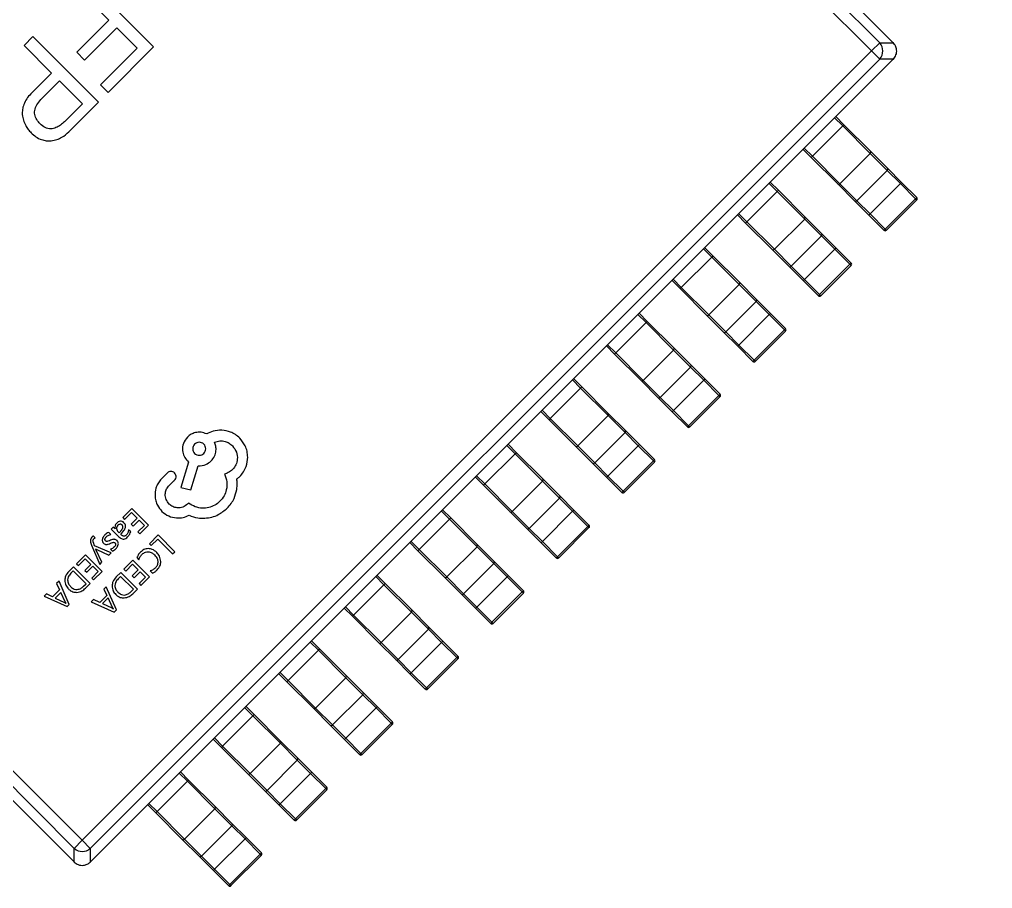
# Model space of a CAD drawing. Header units: millimetres. Extents: x 464 to 694, y 328 to 578.
# Drawn here: x 521.8 to 538.6, y 504.34 to 519.35 of the extents above; entities that cross this region are included whole.
import ezdxf

# ---------------------------------------------------------------- set-up
doc = ezdxf.new("R2010")
doc.units = ezdxf.units.MM

msp = doc.modelspace()

# ---------------------------------------------------------------- linework, layer by layer
at = {"color": 7, "linetype": 'Continuous', "lineweight": 25}
for p, q in [((523.027, 532.805), (536.887, 518.946)), ((523.025, 532.57), (536.652, 518.943)), ((536.513, 518.804), (522.886, 532.432)), ((524.119, 518.875), (522.988, 520.006)), ((522.833, 519.852), (523.346, 519.338)), ((523.346, 519.338), (522.79, 518.782)), ((522.926, 518.646), (523.482, 519.202)), ((523.482, 519.202), (523.835, 518.85)), ((522.035, 519.054), (521.881, 518.899)), ((521.881, 518.899), (522.357, 518.423)), ((523.167, 517.922), (522.035, 519.054)), ((536.513, 518.804), (536.652, 518.943)), ((536.652, 518.943), (536.889, 518.943)), ((509.259, 518.804), (522.886, 505.177)), ((522.79, 518.782), (522.926, 518.646)), ((522.886, 505.177), (536.513, 518.804)), ((523.835, 518.85), (523.204, 518.219)), ((523.334, 518.09), (524.119, 518.875)), ((536.513, 518.804), (536.652, 518.665)), ((522.745, 504.803), (508.885, 518.663)), ((522.747, 505.038), (509.12, 518.665)), ((536.652, 518.665), (523.025, 505.038)), ((536.887, 518.663), (523.027, 504.803)), ((536.889, 518.665), (536.652, 518.665)), ((522.357, 518.423), (521.998, 518.064)), ((522.19, 517.984), (522.493, 518.287)), ((522.493, 518.287), (522.888, 517.891)), ((523.204, 518.219), (523.334, 518.09)), ((522.888, 517.891), (522.579, 517.582)), ((522.653, 517.409), (523.167, 517.922)), ((536.014, 517.509), (535.874, 517.65)), ((535.895, 517.671), (536.036, 517.53)), ((535.491, 516.986), (536.014, 517.509)), ((536.036, 517.53), (536.014, 517.509)), ((536.489, 517.034), (536.014, 517.509)), ((536.036, 517.53), (536.493, 517.073)), ((535.47, 516.965), (535.329, 517.105)), ((535.351, 517.127), (535.491, 516.986)), ((536.493, 517.073), (536.785, 516.781)), ((535.491, 516.986), (535.47, 516.965)), ((535.927, 516.508), (535.47, 516.965)), ((535.491, 516.986), (535.966, 516.511)), ((535.966, 516.511), (536.489, 517.034)), ((536.782, 516.742), (536.489, 517.034)), ((536.258, 516.219), (536.782, 516.742)), ((537.009, 516.514), (536.782, 516.742)), ((536.785, 516.781), (537.03, 516.536)), ((534.36, 515.855), (534.883, 516.378)), ((534.883, 516.378), (534.742, 516.518)), ((534.764, 516.54), (534.904, 516.399)), ((534.904, 516.399), (534.883, 516.378)), ((535.358, 515.903), (534.883, 516.378)), ((534.904, 516.399), (535.361, 515.942)), ((536.219, 516.215), (535.927, 516.508)), ((535.966, 516.511), (536.258, 516.219)), ((536.486, 515.991), (537.009, 516.514)), ((537.271, 516.253), (537.009, 516.514)), ((537.03, 516.536), (537.291, 516.275)), ((536.464, 515.971), (536.219, 516.215)), ((536.258, 516.219), (536.486, 515.991)), ((536.748, 515.729), (537.271, 516.253)), ((537.291, 516.232), (536.768, 515.709)), ((537.271, 516.253), (537.291, 516.232)), ((534.338, 515.833), (534.198, 515.974)), ((534.219, 515.995), (534.36, 515.855)), ((534.834, 515.38), (535.358, 515.903)), ((535.65, 515.61), (535.358, 515.903)), ((535.361, 515.942), (535.654, 515.65)), ((536.726, 515.709), (536.464, 515.971)), ((536.486, 515.991), (536.748, 515.729)), ((534.36, 515.855), (534.338, 515.833)), ((534.795, 515.376), (534.338, 515.833)), ((534.36, 515.855), (534.834, 515.38)), ((536.748, 515.729), (536.768, 515.709)), ((535.127, 515.087), (535.65, 515.61)), ((535.878, 515.383), (535.65, 515.61)), ((535.654, 515.65), (535.898, 515.405)), ((533.752, 515.246), (533.611, 515.387)), ((533.632, 515.408), (533.773, 515.268)), ((535.088, 515.084), (534.795, 515.376)), ((534.834, 515.38), (535.127, 515.087)), ((535.355, 514.86), (535.878, 515.383)), ((536.139, 515.121), (535.878, 515.383)), ((535.898, 515.405), (536.16, 515.143)), ((533.228, 514.723), (533.752, 515.246)), ((533.773, 515.268), (533.752, 515.246)), ((534.226, 514.772), (533.752, 515.246)), ((533.773, 515.268), (534.23, 514.811)), ((535.333, 514.839), (535.088, 515.084)), ((535.127, 515.087), (535.355, 514.86)), ((535.616, 514.598), (536.139, 515.121)), ((536.16, 515.101), (535.637, 514.578)), ((536.139, 515.121), (536.16, 515.101)), ((533.207, 514.702), (533.067, 514.843)), ((533.088, 514.864), (533.228, 514.723)), ((533.228, 514.723), (533.207, 514.702)), ((533.664, 514.245), (533.207, 514.702)), ((533.228, 514.723), (533.703, 514.248)), ((533.703, 514.248), (534.226, 514.772)), ((534.519, 514.479), (534.226, 514.772)), ((534.23, 514.811), (534.522, 514.518)), ((535.594, 514.578), (535.333, 514.839)), ((535.355, 514.86), (535.616, 514.598)), ((535.616, 514.598), (535.637, 514.578)), ((533.996, 513.956), (534.519, 514.479)), ((534.746, 514.252), (534.519, 514.479)), ((534.522, 514.518), (534.767, 514.274)), ((532.62, 514.115), (532.48, 514.256)), ((532.501, 514.277), (532.641, 514.136)), ((533.957, 513.952), (533.664, 514.245)), ((533.703, 514.248), (533.996, 513.956)), ((534.223, 513.728), (534.746, 514.252)), ((535.008, 513.99), (534.746, 514.252)), ((534.767, 514.274), (535.029, 514.012)), ((532.097, 513.592), (532.62, 514.115)), ((532.641, 514.136), (532.62, 514.115)), ((533.095, 513.64), (532.62, 514.115)), ((532.641, 514.136), (533.098, 513.679)), ((534.201, 513.708), (533.957, 513.952)), ((533.996, 513.956), (534.223, 513.728)), ((534.485, 513.467), (535.008, 513.99)), ((535.029, 513.969), (534.505, 513.446)), ((535.008, 513.99), (535.029, 513.969)), ((532.076, 513.571), (531.935, 513.711)), ((531.956, 513.732), (532.097, 513.592)), ((534.463, 513.446), (534.201, 513.708)), ((534.223, 513.728), (534.485, 513.467)), ((532.097, 513.592), (532.076, 513.571)), ((532.533, 513.114), (532.076, 513.571)), ((532.097, 513.592), (532.572, 513.117)), ((532.572, 513.117), (533.095, 513.64)), ((533.388, 513.348), (533.095, 513.64)), ((533.098, 513.679), (533.391, 513.387)), ((533.391, 513.387), (533.636, 513.142)), ((534.485, 513.467), (534.505, 513.446)), ((532.864, 512.824), (533.388, 513.348)), ((533.615, 513.12), (533.388, 513.348)), ((531.489, 512.984), (531.348, 513.124)), ((531.37, 513.145), (531.51, 513.005)), ((532.825, 512.821), (532.533, 513.114)), ((532.572, 513.117), (532.864, 512.824)), ((533.092, 512.597), (533.615, 513.12)), ((533.877, 512.859), (533.615, 513.12)), ((533.636, 513.142), (533.897, 512.881)), ((530.966, 512.46), (531.489, 512.984)), ((531.51, 513.005), (531.489, 512.984)), ((531.964, 512.509), (531.489, 512.984)), ((531.51, 513.005), (531.967, 512.548)), ((533.353, 512.335), (533.877, 512.859)), ((533.877, 512.859), (533.897, 512.838)), ((533.07, 512.576), (532.825, 512.821)), ((532.864, 512.824), (533.092, 512.597)), ((533.897, 512.838), (533.374, 512.315)), ((530.944, 512.439), (530.804, 512.58)), ((530.825, 512.601), (530.966, 512.46)), ((531.967, 512.548), (532.26, 512.255)), ((533.332, 512.315), (533.07, 512.576)), ((533.092, 512.597), (533.353, 512.335)), ((530.966, 512.46), (530.944, 512.439)), ((531.401, 511.982), (530.944, 512.439)), ((530.966, 512.46), (531.44, 511.986)), ((531.44, 511.986), (531.964, 512.509)), ((532.256, 512.216), (531.964, 512.509)), ((531.733, 511.693), (532.256, 512.216)), ((532.484, 511.989), (532.256, 512.216)), ((532.26, 512.255), (532.504, 512.011)), ((533.353, 512.335), (533.374, 512.315)), ((530.238, 512.014), (530.379, 511.874)), ((532.504, 512.011), (532.766, 511.749)), ((529.834, 511.329), (530.357, 511.852)), ((530.357, 511.852), (530.217, 511.993)), ((530.379, 511.874), (530.357, 511.852)), ((530.832, 511.378), (530.357, 511.852)), ((530.379, 511.874), (530.836, 511.417)), ((531.694, 511.69), (531.401, 511.982)), ((531.44, 511.986), (531.733, 511.693)), ((531.96, 511.466), (532.484, 511.989)), ((532.745, 511.727), (532.484, 511.989)), ((524.721, 511.707), (524.586, 511.27)), ((524.701, 511.728), (524.721, 511.707)), ((531.939, 511.445), (531.694, 511.69)), ((531.733, 511.693), (531.96, 511.466)), ((532.222, 511.204), (532.745, 511.727)), ((532.766, 511.707), (532.243, 511.183)), ((532.745, 511.727), (532.766, 511.707)), ((524.357, 511.523), (524.237, 511.403)), ((524.758, 511.225), (524.889, 511.642)), ((524.374, 511.29), (524.466, 511.382)), ((529.813, 511.308), (529.672, 511.448)), ((529.694, 511.47), (529.834, 511.329)), ((530.309, 510.854), (530.832, 511.378)), ((531.125, 511.085), (530.832, 511.378)), ((530.836, 511.417), (531.128, 511.124)), ((532.2, 511.183), (531.939, 511.445)), ((531.96, 511.466), (532.222, 511.204)), ((524.586, 511.27), (524.758, 511.225)), ((529.834, 511.329), (529.813, 511.308)), ((530.27, 510.851), (529.813, 511.308)), ((529.834, 511.329), (530.309, 510.854)), ((532.222, 511.204), (532.243, 511.183)), ((530.602, 510.562), (531.125, 511.085)), ((531.352, 510.857), (531.125, 511.085)), ((531.128, 511.124), (531.373, 510.879)), ((523.74, 510.904), (523.586, 510.75)), ((523.618, 510.717), (523.736, 510.834)), ((523.736, 510.834), (523.833, 510.738)), ((524.028, 510.617), (523.74, 510.904)), ((524.721, 511), (524.705, 510.983)), ((529.226, 510.721), (529.086, 510.862)), ((529.107, 510.883), (529.247, 510.742)), ((530.563, 510.558), (530.27, 510.851)), ((530.309, 510.854), (530.602, 510.562)), ((530.829, 510.334), (531.352, 510.857)), ((531.614, 510.596), (531.352, 510.857)), ((531.373, 510.879), (531.634, 510.618)), ((523.586, 510.75), (523.618, 510.717)), ((523.833, 510.738), (523.73, 510.635)), ((523.763, 510.602), (523.866, 510.705)), ((523.866, 510.705), (523.958, 510.613)), ((528.703, 510.198), (529.226, 510.721)), ((529.247, 510.742), (529.226, 510.721)), ((529.701, 510.246), (529.226, 510.721)), ((529.247, 510.742), (529.704, 510.285)), ((523.422, 510.586), (523.386, 510.55)), ((523.386, 510.55), (523.518, 510.418)), ((523.454, 510.554), (523.422, 510.586)), ((523.455, 510.555), (523.454, 510.554)), ((523.506, 510.503), (523.525, 510.483)), ((523.525, 510.483), (523.567, 510.538)), ((523.553, 510.456), (523.605, 510.525)), ((523.722, 510.504), (523.687, 510.539)), ((523.73, 510.635), (523.763, 510.602)), ((523.958, 510.613), (523.847, 510.502)), ((523.847, 510.502), (523.88, 510.469)), ((523.88, 510.469), (524.028, 510.617)), ((530.807, 510.314), (530.563, 510.558)), ((530.602, 510.562), (530.829, 510.334)), ((531.091, 510.073), (531.614, 510.596)), ((531.634, 510.575), (531.111, 510.052)), ((531.614, 510.596), (531.634, 510.575)), ((523.111, 510.398), (523.079, 510.43)), ((523.382, 510.457), (523.344, 510.494)), ((524.197, 510.448), (524.045, 510.296)), ((524.078, 510.264), (524.192, 510.378)), ((524.192, 510.378), (524.447, 510.123)), ((524.484, 510.16), (524.197, 510.448)), ((528.562, 510.338), (528.703, 510.198)), ((530.829, 510.334), (531.091, 510.073)), ((523.045, 510.271), (523.188, 509.941)), ((523.1, 510.263), (523.078, 510.316)), ((523.385, 510.138), (523.1, 510.263)), ((523.115, 510.21), (523.116, 510.211)), ((523.116, 510.211), (523.137, 510.199)), ((523.225, 509.978), (523.127, 510.189)), ((523.137, 510.199), (523.345, 510.098)), ((523.374, 510.206), (523.409, 510.171)), ((524.045, 510.296), (524.078, 510.264)), ((528.682, 510.177), (528.541, 510.317)), ((528.703, 510.198), (528.682, 510.177)), ((529.139, 509.72), (528.682, 510.177)), ((528.703, 510.198), (529.178, 509.723)), ((529.178, 509.723), (529.701, 510.246)), ((529.993, 509.954), (529.701, 510.246)), ((529.704, 510.285), (529.997, 509.993)), ((531.069, 510.052), (530.807, 510.314)), ((522.944, 510.108), (522.789, 509.953)), ((522.822, 509.92), (522.939, 510.038)), ((522.939, 510.038), (523.036, 509.941)), ((523.231, 509.82), (522.944, 510.108)), ((523.345, 510.098), (523.385, 510.138)), ((523.76, 510.012), (523.606, 509.857)), ((524.048, 509.724), (523.76, 510.012)), ((523.83, 510.057), (523.865, 510.022)), ((524.447, 510.123), (524.484, 510.16)), ((531.091, 510.073), (531.111, 510.052)), ((522.735, 509.899), (522.656, 509.82)), ((522.73, 509.829), (522.689, 509.787)), ((522.952, 509.607), (522.73, 509.829)), ((523.022, 509.611), (522.735, 509.899)), ((522.789, 509.953), (522.822, 509.92)), ((523.036, 509.941), (522.933, 509.838)), ((522.933, 509.838), (522.966, 509.805)), ((522.966, 509.805), (523.069, 509.908)), ((523.069, 509.908), (523.161, 509.816)), ((523.188, 509.941), (523.225, 509.978)), ((523.606, 509.857), (523.638, 509.824)), ((523.638, 509.824), (523.756, 509.942)), ((523.853, 509.845), (523.75, 509.742)), ((523.756, 509.942), (523.853, 509.845)), ((524.06, 509.827), (524.099, 509.789)), ((529.47, 509.43), (529.993, 509.954)), ((530.221, 509.726), (529.993, 509.954)), ((529.997, 509.993), (530.241, 509.748)), ((523.161, 509.816), (523.05, 509.705)), ((523.05, 509.705), (523.083, 509.672)), ((523.083, 509.672), (523.231, 509.82)), ((523.551, 509.803), (523.472, 509.724)), ((523.547, 509.733), (523.505, 509.691)), ((523.769, 509.511), (523.547, 509.733)), ((523.839, 509.515), (523.551, 509.803)), ((523.75, 509.742), (523.783, 509.709)), ((523.783, 509.709), (523.886, 509.812)), ((523.978, 509.72), (523.867, 509.609)), ((523.886, 509.812), (523.978, 509.72)), ((523.9, 509.576), (524.048, 509.724)), ((528.095, 509.59), (527.954, 509.73)), ((527.975, 509.751), (528.116, 509.611)), ((529.431, 509.427), (529.139, 509.72)), ((529.178, 509.723), (529.47, 509.43)), ((529.698, 509.203), (530.221, 509.726)), ((530.483, 509.464), (530.221, 509.726)), ((530.241, 509.748), (530.503, 509.486)), ((522.495, 509.501), (522.375, 509.381)), ((522.485, 509.649), (522.444, 509.608)), ((522.444, 509.608), (522.495, 509.501)), ((522.663, 509.251), (522.485, 509.649)), ((522.909, 509.564), (522.952, 509.607)), ((522.94, 509.529), (523.022, 509.611)), ((523.301, 509.553), (523.26, 509.511)), ((523.26, 509.511), (523.311, 509.405)), ((523.479, 509.155), (523.301, 509.553)), ((523.725, 509.468), (523.769, 509.511)), ((523.757, 509.433), (523.839, 509.515)), ((523.867, 509.609), (523.9, 509.576)), ((527.571, 509.066), (528.095, 509.59)), ((528.116, 509.611), (528.095, 509.59)), ((528.57, 509.115), (528.095, 509.59)), ((528.116, 509.611), (528.573, 509.154)), ((522.267, 509.431), (522.226, 509.39)), ((522.226, 509.39), (522.623, 509.212)), ((522.375, 509.381), (522.267, 509.431)), ((522.515, 509.457), (522.419, 509.36)), ((522.419, 509.36), (522.582, 509.284)), ((522.592, 509.294), (522.515, 509.457)), ((523.083, 509.335), (523.042, 509.294)), ((523.191, 509.285), (523.083, 509.335)), ((523.311, 509.405), (523.191, 509.285)), ((523.332, 509.361), (523.235, 509.264)), ((523.408, 509.198), (523.332, 509.361)), ((529.676, 509.182), (529.431, 509.427)), ((529.47, 509.43), (529.698, 509.203)), ((529.959, 508.941), (530.483, 509.464)), ((530.503, 509.444), (529.98, 508.921)), ((530.483, 509.464), (530.503, 509.444)), ((522.606, 509.269), (522.607, 509.27)), ((522.623, 509.212), (522.663, 509.251)), ((523.042, 509.294), (523.439, 509.116)), ((523.235, 509.264), (523.398, 509.188)), ((523.423, 509.173), (523.424, 509.174)), ((523.439, 509.116), (523.479, 509.155)), ((527.55, 509.045), (527.41, 509.186)), ((527.431, 509.207), (527.571, 509.066)), ((529.937, 508.921), (529.676, 509.182)), ((529.698, 509.203), (529.959, 508.941)), ((527.571, 509.066), (527.55, 509.045)), ((528.007, 508.588), (527.55, 509.045)), ((527.571, 509.066), (528.046, 508.592)), ((528.046, 508.592), (528.57, 509.115)), ((528.862, 508.822), (528.57, 509.115)), ((528.573, 509.154), (528.866, 508.861)), ((528.339, 508.299), (528.862, 508.822)), ((529.09, 508.595), (528.862, 508.822)), ((528.866, 508.861), (529.11, 508.617)), ((529.959, 508.941), (529.98, 508.921)), ((526.963, 508.458), (526.823, 508.599)), ((526.844, 508.62), (526.985, 508.479)), ((528.3, 508.296), (528.007, 508.588)), ((528.046, 508.592), (528.339, 508.299)), ((528.566, 508.071), (529.09, 508.595)), ((529.351, 508.333), (529.09, 508.595)), ((529.11, 508.617), (529.372, 508.355)), ((526.44, 507.935), (526.963, 508.458)), ((526.985, 508.479), (526.963, 508.458)), ((527.438, 507.983), (526.963, 508.458)), ((526.985, 508.479), (527.442, 508.022)), ((528.828, 507.81), (529.351, 508.333)), ((529.351, 508.333), (529.372, 508.313)), ((528.544, 508.051), (528.3, 508.296)), ((528.339, 508.299), (528.566, 508.071)), ((529.372, 508.313), (528.848, 507.789)), ((526.419, 507.914), (526.278, 508.054)), ((526.3, 508.076), (526.44, 507.935)), ((526.915, 507.46), (527.438, 507.983)), ((527.731, 507.691), (527.438, 507.983)), ((527.442, 508.022), (527.734, 507.73)), ((528.806, 507.789), (528.544, 508.051)), ((528.566, 508.071), (528.828, 507.81)), ((526.44, 507.935), (526.419, 507.914)), ((526.876, 507.457), (526.419, 507.914)), ((526.44, 507.935), (526.915, 507.46)), ((527.207, 507.168), (527.731, 507.691)), ((527.958, 507.463), (527.731, 507.691)), ((527.734, 507.73), (527.979, 507.485)), ((528.828, 507.81), (528.848, 507.789)), ((525.713, 507.489), (525.853, 507.348)), ((527.979, 507.485), (528.24, 507.224)), ((525.309, 506.804), (525.832, 507.327)), ((525.832, 507.327), (525.691, 507.467)), ((525.853, 507.348), (525.832, 507.327)), ((526.307, 506.852), (525.832, 507.327)), ((525.853, 507.348), (526.31, 506.891)), ((527.168, 507.164), (526.876, 507.457)), ((526.915, 507.46), (527.207, 507.168)), ((527.435, 506.94), (527.958, 507.463)), ((528.22, 507.202), (527.958, 507.463)), ((527.413, 506.92), (527.168, 507.164)), ((527.207, 507.168), (527.435, 506.94)), ((527.697, 506.678), (528.22, 507.202)), ((528.24, 507.181), (527.717, 506.658)), ((528.22, 507.202), (528.24, 507.181)), ((525.288, 506.782), (525.147, 506.923)), ((525.168, 506.944), (525.309, 506.804)), ((525.309, 506.804), (525.288, 506.782)), ((525.309, 506.804), (525.784, 506.329)), ((525.784, 506.329), (526.307, 506.852)), ((526.599, 506.56), (526.307, 506.852)), ((526.31, 506.891), (526.603, 506.599)), ((527.675, 506.658), (527.413, 506.92)), ((527.435, 506.94), (527.697, 506.678)), ((525.744, 506.325), (525.288, 506.782)), ((527.697, 506.678), (527.717, 506.658)), ((526.076, 506.036), (526.599, 506.56)), ((526.827, 506.332), (526.599, 506.56)), ((526.603, 506.599), (526.847, 506.354)), ((524.701, 506.196), (524.56, 506.336)), ((524.581, 506.357), (524.722, 506.217)), ((526.037, 506.033), (525.744, 506.325)), ((525.784, 506.329), (526.076, 506.036)), ((526.304, 505.809), (526.827, 506.332)), ((527.089, 506.07), (526.827, 506.332)), ((526.847, 506.354), (527.109, 506.092)), ((524.177, 505.672), (524.701, 506.196)), ((524.722, 506.217), (524.701, 506.196)), ((525.175, 505.721), (524.701, 506.196)), ((524.722, 506.217), (525.179, 505.76)), ((526.282, 505.788), (526.037, 506.033)), ((526.076, 506.036), (526.304, 505.809)), ((526.565, 505.547), (527.089, 506.07)), ((527.109, 506.05), (526.586, 505.527)), ((527.089, 506.07), (527.109, 506.05)), ((524.037, 505.813), (524.177, 505.672)), ((526.304, 505.809), (526.565, 505.547)), ((524.156, 505.651), (524.016, 505.792)), ((524.177, 505.672), (524.156, 505.651)), ((524.613, 505.194), (524.156, 505.651)), ((524.177, 505.672), (524.652, 505.197)), ((524.652, 505.197), (525.175, 505.721)), ((525.468, 505.428), (525.175, 505.721)), ((525.179, 505.76), (525.471, 505.467)), ((526.543, 505.527), (526.282, 505.788)), ((525.471, 505.467), (525.716, 505.223)), ((526.565, 505.547), (526.586, 505.527)), ((524.945, 504.905), (525.468, 505.428)), ((525.696, 505.201), (525.468, 505.428)), ((522.886, 505.177), (522.747, 505.038)), ((522.886, 505.177), (523.025, 505.038)), ((524.906, 504.901), (524.613, 505.194)), ((524.652, 505.197), (524.945, 504.905)), ((525.172, 504.677), (525.696, 505.201)), ((525.957, 504.939), (525.696, 505.201)), ((525.716, 505.223), (525.978, 504.961)), ((522.747, 504.801), (522.747, 505.038)), ((523.025, 505.038), (523.025, 504.801)), ((525.15, 504.657), (524.906, 504.901)), ((524.945, 504.905), (525.172, 504.677)), ((525.434, 504.416), (525.957, 504.939)), ((525.978, 504.919), (525.454, 504.395)), ((525.957, 504.939), (525.978, 504.919)), ((525.412, 504.395), (525.15, 504.657)), ((525.172, 504.677), (525.434, 504.416)), ((525.434, 504.416), (525.454, 504.395))]:
    msp.add_line(p, q, dxfattribs=at)
for centre, radius, start, end in [((578.526, 464), 100.099, 314.4115, 225.62855), ((536.501, 518.804), 0.205, 317.5397, 42.4603), ((536.471, 517.056), 0.0279, 310.4443, 39.5696), ((536.764, 516.763), 0.0279, 310.4443, 39.5696), ((535.945, 516.529), 0.0279, 230.4303, 319.5557), ((536.862, 516.672), 0.216, 313.0109, 320.9866), ((536.237, 516.237), 0.0279, 230.4303, 319.5557), ((537.124, 516.411), 0.216, 313.0109, 320.9866), ((537.27, 516.253), 0.03, 0, 45), ((537.27, 516.253), 0.03, 315, 0), ((535.34, 515.924), 0.0279, 310.4443, 39.5696), ((536.328, 516.138), 0.216, 309.0133, 316.9891), ((536.59, 515.877), 0.216, 309.0133, 316.9891), ((536.747, 515.73), 0.03, 225, 315), ((535.632, 515.632), 0.0279, 310.4443, 39.5696), ((534.813, 515.398), 0.0279, 230.4303, 319.5557), ((535.731, 515.541), 0.216, 313.0109, 320.9866), ((535.106, 515.105), 0.0279, 230.4303, 319.5557), ((535.992, 515.279), 0.216, 313.0109, 320.9866), ((536.139, 515.122), 0.03, 0, 45), ((536.139, 515.122), 0.03, 315, 0), ((534.208, 514.793), 0.0279, 310.4443, 39.5696), ((535.197, 515.007), 0.216, 309.0133, 316.9891), ((535.458, 514.745), 0.216, 309.0133, 316.9891), ((535.615, 514.599), 0.03, 225, 315), ((534.501, 514.5), 0.0279, 310.4443, 39.5696), ((533.682, 514.267), 0.0279, 230.4303, 319.5557), ((534.599, 514.409), 0.216, 313.0109, 320.9866), ((533.974, 513.974), 0.0279, 230.4303, 319.5557), ((534.861, 514.148), 0.216, 313.0109, 320.9866), ((535.007, 513.991), 0.03, 0, 45), ((535.007, 513.991), 0.03, 315, 0), ((534.065, 513.876), 0.216, 309.0133, 316.9891), ((533.077, 513.662), 0.0279, 310.4443, 39.5696), ((533.369, 513.369), 0.0279, 310.4443, 39.5696), ((534.327, 513.614), 0.216, 309.0133, 316.9891), ((534.484, 513.467), 0.03, 225, 315), ((532.551, 513.135), 0.0279, 230.4303, 319.5557), ((533.468, 513.278), 0.216, 313.0109, 320.9866), ((533.73, 513.016), 0.216, 313.0109, 320.9866), ((533.876, 512.859), 0.03, 0, 45), ((533.876, 512.859), 0.03, 315, 0), ((532.843, 512.843), 0.0279, 230.4303, 319.5557), ((531.946, 512.53), 0.0279, 310.4443, 39.5696), ((532.934, 512.744), 0.216, 309.0133, 316.9891), ((532.238, 512.238), 0.0279, 310.4443, 39.5696), ((533.196, 512.483), 0.216, 309.0133, 316.9891), ((533.353, 512.336), 0.03, 225, 315), ((532.337, 512.147), 0.216, 313.0109, 320.9866), ((531.419, 512.004), 0.0279, 230.4303, 319.5557), ((531.712, 511.711), 0.0279, 230.4303, 319.5557), ((532.598, 511.885), 0.216, 313.0109, 320.9866), ((532.745, 511.728), 0.03, 0, 45), ((532.745, 511.728), 0.03, 315, 0), ((530.814, 511.399), 0.0279, 310.4443, 39.5696), ((531.803, 511.613), 0.216, 309.0133, 316.9891), ((532.064, 511.351), 0.216, 309.0133, 316.9891), ((532.221, 511.205), 0.03, 225, 315), ((531.107, 511.106), 0.0279, 310.4443, 39.5696), ((530.288, 510.872), 0.0279, 230.4303, 319.5557), ((531.205, 511.015), 0.216, 313.0109, 320.9866), ((530.58, 510.58), 0.0279, 230.4303, 319.5557), ((531.467, 510.754), 0.216, 313.0109, 320.9866), ((531.613, 510.597), 0.03, 0, 45), ((531.613, 510.597), 0.03, 315, 0), ((530.671, 510.481), 0.216, 309.0133, 316.9891), ((529.683, 510.267), 0.0279, 310.4443, 39.5696), ((530.933, 510.22), 0.216, 309.0133, 316.9891), ((531.09, 510.073), 0.03, 225, 315), ((529.975, 509.975), 0.0279, 310.4443, 39.5696), ((529.156, 509.741), 0.0279, 230.4303, 319.5557), ((530.074, 509.884), 0.216, 313.0109, 320.9866), ((529.449, 509.448), 0.0279, 230.4303, 319.5557), ((530.335, 509.622), 0.216, 313.0109, 320.9866), ((530.482, 509.465), 0.03, 0, 45), ((530.482, 509.465), 0.03, 315, 0), ((529.54, 509.35), 0.216, 309.0133, 316.9891), ((528.551, 509.136), 0.0279, 310.4443, 39.5696), ((528.844, 508.844), 0.0279, 310.4443, 39.5696), ((529.802, 509.088), 0.216, 309.0133, 316.9891), ((529.959, 508.942), 0.03, 225, 315), ((528.025, 508.61), 0.0279, 230.4303, 319.5557), ((528.942, 508.753), 0.216, 313.0109, 320.9866), ((529.204, 508.491), 0.216, 313.0109, 320.9866), ((529.351, 508.334), 0.03, 0, 45), ((529.351, 508.334), 0.03, 315, 0), ((528.318, 508.317), 0.0279, 230.4303, 319.5557), ((527.42, 508.005), 0.0279, 310.4443, 39.5696), ((528.409, 508.219), 0.216, 309.0133, 316.9891), ((527.713, 507.712), 0.0279, 310.4443, 39.5696), ((528.67, 507.957), 0.216, 309.0133, 316.9891), ((528.827, 507.811), 0.03, 225, 315), ((527.811, 507.621), 0.216, 313.0109, 320.9866), ((526.894, 507.478), 0.0279, 230.4303, 319.5557), ((527.186, 507.186), 0.0279, 230.4303, 319.5557), ((528.073, 507.36), 0.216, 313.0109, 320.9866), ((528.219, 507.202), 0.03, 0, 45), ((528.219, 507.202), 0.03, 315, 0), ((526.289, 506.873), 0.0279, 310.4443, 39.5696), ((527.277, 507.087), 0.216, 309.0133, 316.9891), ((527.539, 506.826), 0.216, 309.0133, 316.9891), ((527.696, 506.679), 0.03, 225, 315), ((526.581, 506.581), 0.0279, 310.4443, 39.5696), ((525.762, 506.347), 0.0279, 230.4303, 319.5557), ((526.68, 506.49), 0.216, 313.0109, 320.9866), ((526.055, 506.054), 0.0279, 230.4303, 319.5557), ((526.941, 506.228), 0.216, 313.0109, 320.9866), ((527.088, 506.071), 0.03, 0, 45), ((527.088, 506.071), 0.03, 315, 0), ((526.146, 505.956), 0.216, 309.0133, 316.9891), ((525.157, 505.742), 0.0279, 310.4443, 39.5696), ((525.45, 505.449), 0.0279, 310.4443, 39.5696), ((526.407, 505.694), 0.216, 309.0133, 316.9891), ((526.565, 505.548), 0.03, 225, 315), ((524.631, 505.216), 0.0279, 230.4303, 319.5557), ((525.548, 505.358), 0.216, 313.0109, 320.9866), ((522.886, 505.19), 0.205, 227.5397, 312.4603), ((525.81, 505.097), 0.216, 313.0109, 320.9866), ((525.956, 504.94), 0.03, 0, 45), ((524.923, 504.923), 0.0279, 230.4303, 319.5557), ((525.956, 504.94), 0.03, 315, 0), ((525.014, 504.825), 0.216, 309.0133, 316.9891), ((525.276, 504.563), 0.216, 309.0133, 316.9891), ((525.433, 504.416), 0.03, 225, 315)]:
    msp.add_arc(centre, radius, start, end, dxfattribs=at)
for points, knots in [([(536.889, 518.943), (536.889, 518.943), (536.888, 518.944), (536.887, 518.945), (536.887, 518.946)], [0, 0, 0, 0, 0.560534, 1, 1, 1, 1]), ([(536.889, 518.665), (536.906, 518.688), (536.941, 518.734), (536.95, 518.817), (536.931, 518.891), (536.903, 518.926), (536.889, 518.943)], [0, 0, 0, 0, 0.271044, 0.562189, 0.788934, 1, 1, 1, 1]), ([(536.887, 518.663), (536.887, 518.663), (536.888, 518.664), (536.889, 518.665), (536.889, 518.665)], [0, 0, 0, 0, 0.559398, 1, 1, 1, 1]), ([(521.998, 518.064), (521.973, 518.037), (521.923, 517.981), (521.876, 517.887), (521.851, 517.794), (521.85, 517.735), (521.85, 517.706)], [0, 0, 0, 0, 0.280002, 0.559872, 0.779915, 1, 1, 1, 1]), ([(522.159, 517.545), (522.138, 517.568), (522.096, 517.615), (522.06, 517.705), (522.066, 517.807), (522.114, 517.903), (522.165, 517.957), (522.19, 517.984)], [0, 0, 0, 0, 0.186991, 0.373363, 0.559551, 0.779436, 1, 1, 1, 1]), ([(521.85, 517.706), (521.856, 517.673), (521.867, 517.607), (521.905, 517.521), (521.951, 517.448), (521.986, 517.41), (522.004, 517.391)], [0, 0, 0, 0, 0.279989, 0.559929, 0.779973, 1, 1, 1, 1]), ([(522.579, 517.582), (522.557, 517.562), (522.512, 517.523), (522.435, 517.477), (522.341, 517.453), (522.239, 517.475), (522.186, 517.522), (522.159, 517.545)], [0, 0, 0, 0, 0.187342, 0.374478, 0.561047, 0.779897, 1, 1, 1, 1]), ([(522.004, 517.391), (522.031, 517.366), (522.084, 517.318), (522.175, 517.273), (522.266, 517.251), (522.322, 517.253), (522.351, 517.255)], [0, 0, 0, 0, 0.280071, 0.55996, 0.779984, 1, 1, 1, 1]), ([(522.351, 517.255), (522.383, 517.259), (522.447, 517.269), (522.553, 517.32), (522.615, 517.375), (522.653, 517.409)], [0, 0, 0, 0, 0.27996, 0.560119, 1, 1, 1, 1]), ([(525.034, 512.192), (525.003, 512.204), (524.94, 512.228), (524.845, 512.22), (524.763, 512.19), (524.722, 512.155), (524.701, 512.137)], [0, 0, 0, 0, 0.2779095, 0.5531747, 0.7729185, 1, 1, 1, 1]), ([(525.296, 512.257), (525.244, 512.255), (525.152, 512.252), (525.07, 512.21), (525.034, 512.192)], [0, 0, 0, 0, 0.560871, 1, 1, 1, 1]), ([(525.605, 512.12), (525.581, 512.142), (525.532, 512.184), (525.429, 512.238), (525.346, 512.25), (525.296, 512.257)], [0, 0, 0, 0, 0.280148, 0.559243, 1, 1, 1, 1]), ([(524.701, 512.137), (524.674, 512.102), (524.622, 512.035), (524.611, 511.913), (524.637, 511.806), (524.679, 511.754), (524.701, 511.728)], [0, 0, 0, 0, 0.283316, 0.558049, 0.775434, 1, 1, 1, 1]), ([(524.826, 512.016), (524.816, 512.004), (524.797, 511.981), (524.79, 511.935), (524.799, 511.892), (524.824, 511.854), (524.862, 511.829), (524.906, 511.821), (524.95, 511.829), (524.973, 511.847), (524.985, 511.857)], [0, 0, 0, 0, 0.1289235, 0.2521921, 0.3747028, 0.5, 0.6289235, 0.7521921, 0.8747028, 1, 1, 1, 1]), ([(524.985, 511.857), (524.994, 511.868), (525.013, 511.891), (525.021, 511.936), (525.013, 511.98), (524.987, 512.018), (524.949, 512.044), (524.905, 512.052), (524.86, 512.044), (524.837, 512.025), (524.826, 512.016)], [0, 0, 0, 0, 0.125297, 0.247808, 0.371076, 0.5, 0.628924, 0.752192, 0.874703, 1, 1, 1, 1]), ([(525.112, 511.726), (525.133, 511.752), (525.176, 511.804), (525.198, 511.896), (525.196, 511.981), (525.178, 512.029), (525.169, 512.053)], [0, 0, 0, 0, 0.28669, 0.564822, 0.782131, 1, 1, 1, 1]), ([(525.169, 512.053), (525.199, 512.061), (525.259, 512.078), (525.346, 512.067), (525.423, 512.037), (525.461, 512.004), (525.48, 511.987)], [0, 0, 0, 0, 0.276785, 0.552833, 0.772739, 1, 1, 1, 1]), ([(525.742, 511.791), (525.739, 511.825), (525.735, 511.893), (525.695, 512.01), (525.639, 512.078), (525.605, 512.12)], [0, 0, 0, 0, 0.280073, 0.558701, 1, 1, 1, 1]), ([(525.48, 511.987), (525.506, 511.953), (525.558, 511.885), (525.57, 511.764), (525.544, 511.657), (525.502, 511.605), (525.48, 511.578)], [0, 0, 0, 0, 0.283316, 0.558049, 0.775434, 1, 1, 1, 1]), ([(524.889, 511.642), (524.935, 511.644), (525.019, 511.649), (525.083, 511.702), (525.112, 511.726)], [0, 0, 0, 0, 0.54889, 1, 1, 1, 1]), ([(525.605, 511.458), (525.627, 511.484), (525.673, 511.535), (525.728, 511.648), (525.736, 511.737), (525.742, 511.791)], [0, 0, 0, 0, 0.2799715, 0.5577416, 1, 1, 1, 1]), ([(524.48, 511.519), (524.47, 511.527), (524.45, 511.542), (524.414, 511.547), (524.382, 511.541), (524.365, 511.529), (524.357, 511.523)], [0, 0, 0, 0, 0.281447, 0.55884, 0.777519, 1, 1, 1, 1]), ([(524.48, 511.392), (524.488, 511.403), (524.504, 511.424), (524.508, 511.462), (524.5, 511.495), (524.487, 511.511), (524.48, 511.519)], [0, 0, 0, 0, 0.283042, 0.558142, 0.775723, 1, 1, 1, 1]), ([(525.48, 511.578), (525.456, 511.559), (525.415, 511.524), (525.363, 511.508), (525.341, 511.501)], [0, 0, 0, 0, 0.569438, 1, 1, 1, 1]), ([(524.237, 511.403), (524.22, 511.38), (524.187, 511.335), (524.148, 511.241), (524.145, 511.169), (524.143, 511.124)], [0, 0, 0, 0, 0.281014, 0.558982, 1, 1, 1, 1]), ([(524.466, 511.382), (524.468, 511.384), (524.473, 511.387), (524.478, 511.391), (524.48, 511.392)], [0, 0, 0, 0, 0.560796, 1, 1, 1, 1]), ([(525.341, 511.501), (525.358, 511.456), (525.391, 511.368), (525.381, 511.235), (525.338, 511.118), (525.289, 511.06), (525.263, 511.03)], [0, 0, 0, 0, 0.277461, 0.551779, 0.771142, 1, 1, 1, 1]), ([(525.554, 511.415), (525.564, 511.422), (525.581, 511.436), (525.598, 511.451), (525.605, 511.458)], [0, 0, 0, 0, 0.560098, 1, 1, 1, 1]), ([(525.554, 511.235), (525.557, 511.268), (525.564, 511.328), (525.557, 511.388), (525.554, 511.415)], [0, 0, 0, 0, 0.55532, 1, 1, 1, 1]), ([(524.386, 510.983), (524.366, 511.009), (524.327, 511.059), (524.314, 511.148), (524.33, 511.229), (524.359, 511.269), (524.374, 511.29)], [0, 0, 0, 0, 0.283961, 0.558121, 0.774973, 1, 1, 1, 1]), ([(525.388, 510.91), (525.411, 510.936), (525.458, 510.988), (525.52, 511.096), (525.541, 511.182), (525.554, 511.235)], [0, 0, 0, 0, 0.28385, 0.562361, 1, 1, 1, 1]), ([(524.143, 511.124), (524.146, 511.096), (524.151, 511.04), (524.187, 510.945), (524.233, 510.889), (524.261, 510.855)], [0, 0, 0, 0, 0.282311, 0.561483, 1, 1, 1, 1]), ([(525.263, 511.03), (525.234, 511.006), (525.177, 510.957), (525.071, 510.918), (524.956, 510.907), (524.831, 510.928), (524.758, 510.976), (524.721, 511)], [0, 0, 0, 0, 0.1916566, 0.3775206, 0.5613885, 0.7783432, 1, 1, 1, 1]), ([(524.261, 510.855), (524.299, 510.825), (524.374, 510.767), (524.506, 510.739), (524.628, 510.745), (524.697, 510.774), (524.732, 510.789)], [0, 0, 0, 0, 0.2814787, 0.5586107, 0.7776073, 1, 1, 1, 1]), ([(524.705, 510.983), (524.678, 510.963), (524.625, 510.922), (524.531, 510.913), (524.447, 510.933), (524.407, 510.967), (524.386, 510.983)], [0, 0, 0, 0, 0.283534, 0.557975, 0.775205, 1, 1, 1, 1]), ([(525.003, 510.738), (525.044, 510.743), (525.123, 510.753), (525.259, 510.804), (525.339, 510.87), (525.388, 510.91)], [0, 0, 0, 0, 0.282329, 0.561616, 1, 1, 1, 1]), ([(523.545, 510.686), (523.532, 510.684), (523.508, 510.679), (523.49, 510.663), (523.481, 510.655)], [0, 0, 0, 0, 0.527593, 1, 1, 1, 1]), ([(523.606, 510.66), (523.596, 510.669), (523.578, 510.684), (523.555, 510.686), (523.545, 510.686)], [0, 0, 0, 0, 0.577345, 1, 1, 1, 1]), ([(524.732, 510.789), (524.78, 510.771), (524.868, 510.738), (524.962, 510.738), (525.003, 510.738)], [0, 0, 0, 0, 0.556897, 1, 1, 1, 1]), ([(523.481, 510.655), (523.474, 510.647), (523.461, 510.632), (523.448, 510.597), (523.452, 510.571), (523.455, 510.555)], [0, 0, 0, 0, 0.287353, 0.555636, 1, 1, 1, 1]), ([(523.501, 510.616), (523.494, 510.607), (523.48, 510.59), (523.479, 510.569), (523.479, 510.56)], [0, 0, 0, 0, 0.563392, 1, 1, 1, 1]), ([(523.479, 510.56), (523.481, 510.548), (523.484, 510.527), (523.499, 510.51), (523.506, 510.503)], [0, 0, 0, 0, 0.542182, 1, 1, 1, 1]), ([(523.538, 510.634), (523.531, 510.633), (523.517, 510.63), (523.506, 510.62), (523.501, 510.616)], [0, 0, 0, 0, 0.5299777, 1, 1, 1, 1]), ([(523.573, 510.621), (523.57, 510.623), (523.564, 510.628), (523.553, 510.634), (523.544, 510.634), (523.538, 510.634)], [0, 0, 0, 0, 0.292626, 0.566552, 1, 1, 1, 1]), ([(523.567, 510.538), (523.574, 510.547), (523.585, 510.561), (523.588, 510.579), (523.589, 510.585)], [0, 0, 0, 0, 0.641649, 1, 1, 1, 1]), ([(523.589, 510.585), (523.589, 510.589), (523.588, 510.596), (523.583, 510.608), (523.577, 510.616), (523.573, 510.621)], [0, 0, 0, 0, 0.2594261, 0.5274086, 1, 1, 1, 1]), ([(523.605, 510.525), (523.611, 510.534), (523.623, 510.551), (523.634, 510.579), (523.636, 510.607), (523.627, 510.636), (523.613, 510.652), (523.606, 510.66)], [0, 0, 0, 0, 0.223087, 0.413842, 0.584193, 0.78082, 1, 1, 1, 1]), ([(523.687, 510.539), (523.683, 510.519), (523.677, 510.485), (523.654, 510.458), (523.645, 510.447)], [0, 0, 0, 0, 0.5663455, 1, 1, 1, 1]), ([(523.67, 510.414), (523.684, 510.429), (523.707, 510.456), (523.718, 510.49), (523.722, 510.504)], [0, 0, 0, 0, 0.572828, 1, 1, 1, 1]), ([(523.052, 510.41), (523.045, 510.4), (523.029, 510.381), (523.025, 510.344), (523.031, 510.307), (523.04, 510.283), (523.045, 510.271)], [0, 0, 0, 0, 0.242258, 0.495139, 0.726622, 1, 1, 1, 1]), ([(523.079, 510.43), (523.074, 510.427), (523.064, 510.421), (523.056, 510.414), (523.052, 510.41)], [0, 0, 0, 0, 0.522339, 1, 1, 1, 1]), ([(523.078, 510.316), (523.076, 510.323), (523.071, 510.336), (523.071, 510.355), (523.077, 510.371), (523.083, 510.378), (523.086, 510.382)], [0, 0, 0, 0, 0.321194, 0.592797, 0.792541, 1, 1, 1, 1]), ([(523.086, 510.382), (523.09, 510.385), (523.098, 510.392), (523.107, 510.396), (523.111, 510.398)], [0, 0, 0, 0, 0.542056, 1, 1, 1, 1]), ([(523.233, 510.374), (523.232, 510.367), (523.231, 510.353), (523.236, 510.329), (523.247, 510.315), (523.254, 510.307)], [0, 0, 0, 0, 0.287771, 0.558422, 1, 1, 1, 1]), ([(523.277, 510.45), (523.265, 510.437), (523.244, 510.415), (523.236, 510.386), (523.233, 510.374)], [0, 0, 0, 0, 0.5931, 1, 1, 1, 1]), ([(523.344, 510.494), (523.331, 510.488), (523.306, 510.478), (523.286, 510.459), (523.277, 510.45)], [0, 0, 0, 0, 0.535911, 1, 1, 1, 1]), ([(523.288, 510.347), (523.285, 510.351), (523.279, 510.357), (523.276, 510.37), (523.279, 510.385), (523.288, 510.401), (523.297, 510.412), (523.303, 510.417)], [0, 0, 0, 0, 0.16617, 0.317863, 0.479198, 0.70885, 1, 1, 1, 1]), ([(523.317, 510.337), (523.314, 510.337), (523.308, 510.337), (523.297, 510.339), (523.291, 510.344), (523.288, 510.347)], [0, 0, 0, 0, 0.288352, 0.560641, 1, 1, 1, 1]), ([(523.303, 510.417), (523.315, 510.428), (523.339, 510.447), (523.368, 510.454), (523.382, 510.457)], [0, 0, 0, 0, 0.549511, 1, 1, 1, 1]), ([(523.373, 510.356), (523.361, 510.351), (523.343, 510.342), (523.323, 510.338), (523.317, 510.337)], [0, 0, 0, 0, 0.667818, 1, 1, 1, 1]), ([(523.444, 510.373), (523.439, 510.374), (523.428, 510.374), (523.403, 510.368), (523.385, 510.361), (523.373, 510.356)], [0, 0, 0, 0, 0.204051, 0.464555, 1, 1, 1, 1]), ([(523.487, 510.351), (523.48, 510.357), (523.467, 510.368), (523.451, 510.372), (523.444, 510.373)], [0, 0, 0, 0, 0.573775, 1, 1, 1, 1]), ([(523.508, 510.284), (523.509, 510.291), (523.51, 510.305), (523.505, 510.329), (523.494, 510.343), (523.487, 510.351)], [0, 0, 0, 0, 0.292205, 0.564001, 1, 1, 1, 1]), ([(523.518, 510.418), (523.528, 510.409), (523.545, 510.394), (523.575, 510.379), (523.607, 510.376), (523.641, 510.388), (523.66, 510.405), (523.67, 510.414)], [0, 0, 0, 0, 0.215736, 0.397382, 0.561541, 0.761757, 1, 1, 1, 1]), ([(523.645, 510.447), (523.64, 510.442), (523.63, 510.434), (523.613, 510.427), (523.593, 510.428), (523.572, 510.438), (523.56, 510.449), (523.553, 510.456)], [0, 0, 0, 0, 0.190633, 0.356708, 0.518791, 0.733962, 1, 1, 1, 1]), ([(523.127, 510.189), (523.124, 510.194), (523.121, 510.201), (523.116, 510.208), (523.115, 510.21)], [0, 0, 0, 0, 0.638425, 1, 1, 1, 1]), ([(523.254, 510.307), (523.262, 510.3), (523.276, 510.289), (523.293, 510.286), (523.3, 510.285)], [0, 0, 0, 0, 0.572606, 1, 1, 1, 1]), ([(523.3, 510.285), (523.306, 510.285), (523.318, 510.285), (523.343, 510.291), (523.361, 510.299), (523.374, 510.305)], [0, 0, 0, 0, 0.211881, 0.474285, 1, 1, 1, 1]), ([(523.374, 510.305), (523.385, 510.31), (523.402, 510.317), (523.42, 510.321), (523.426, 510.322)], [0, 0, 0, 0, 0.676699, 1, 1, 1, 1]), ([(523.441, 510.244), (523.43, 510.234), (523.41, 510.217), (523.385, 510.209), (523.374, 510.206)], [0, 0, 0, 0, 0.5671564, 1, 1, 1, 1]), ([(523.409, 510.171), (523.421, 510.177), (523.442, 510.188), (523.459, 510.204), (523.467, 510.211)], [0, 0, 0, 0, 0.549614, 1, 1, 1, 1]), ([(523.426, 510.322), (523.432, 510.321), (523.442, 510.321), (523.45, 510.314), (523.453, 510.311)], [0, 0, 0, 0, 0.533014, 1, 1, 1, 1]), ([(523.462, 510.28), (523.46, 510.273), (523.456, 510.259), (523.446, 510.249), (523.441, 510.244)], [0, 0, 0, 0, 0.5236274, 1, 1, 1, 1]), ([(523.453, 510.311), (523.455, 510.308), (523.459, 510.304), (523.463, 510.293), (523.463, 510.285), (523.462, 510.28)], [0, 0, 0, 0, 0.279552, 0.548934, 1, 1, 1, 1]), ([(523.467, 510.211), (523.478, 510.223), (523.497, 510.245), (523.505, 510.273), (523.508, 510.284)], [0, 0, 0, 0, 0.581614, 1, 1, 1, 1]), ([(524.031, 510.213), (524.002, 510.21), (523.95, 510.205), (523.911, 510.17), (523.893, 510.154)], [0, 0, 0, 0, 0.5381948, 1, 1, 1, 1]), ([(524.172, 510.146), (524.148, 510.167), (524.107, 510.203), (524.053, 510.21), (524.031, 510.213)], [0, 0, 0, 0, 0.582615, 1, 1, 1, 1]), ([(523.893, 510.154), (523.877, 510.137), (523.85, 510.108), (523.836, 510.072), (523.83, 510.057)], [0, 0, 0, 0, 0.595834, 1, 1, 1, 1]), ([(523.865, 510.022), (523.872, 510.041), (523.884, 510.076), (523.909, 510.103), (523.92, 510.115)], [0, 0, 0, 0, 0.540106, 1, 1, 1, 1]), ([(523.92, 510.115), (523.938, 510.13), (523.968, 510.155), (524.008, 510.158), (524.024, 510.159)], [0, 0, 0, 0, 0.5710873, 1, 1, 1, 1]), ([(524.024, 510.159), (524.047, 510.155), (524.089, 510.147), (524.12, 510.119), (524.135, 510.105)], [0, 0, 0, 0, 0.528199, 1, 1, 1, 1]), ([(524.135, 510.105), (524.152, 510.085), (524.182, 510.051), (524.188, 510.007), (524.191, 509.988)], [0, 0, 0, 0, 0.585906, 1, 1, 1, 1]), ([(524.242, 509.993), (524.237, 510.024), (524.229, 510.082), (524.19, 510.126), (524.172, 510.146)], [0, 0, 0, 0, 0.535916, 1, 1, 1, 1]), ([(524.145, 509.878), (524.13, 509.865), (524.105, 509.843), (524.073, 509.832), (524.06, 509.827)], [0, 0, 0, 0, 0.564823, 1, 1, 1, 1]), ([(524.099, 509.789), (524.114, 509.796), (524.143, 509.811), (524.167, 509.834), (524.178, 509.845)], [0, 0, 0, 0, 0.5165921, 1, 1, 1, 1]), ([(524.191, 509.988), (524.189, 509.966), (524.185, 509.924), (524.157, 509.892), (524.145, 509.878)], [0, 0, 0, 0, 0.545172, 1, 1, 1, 1]), ([(524.178, 509.845), (524.199, 509.87), (524.235, 509.913), (524.24, 509.969), (524.242, 509.993)], [0, 0, 0, 0, 0.568137, 1, 1, 1, 1]), ([(522.656, 509.82), (522.634, 509.794), (522.595, 509.75), (522.588, 509.692), (522.584, 509.668)], [0, 0, 0, 0, 0.577296, 1, 1, 1, 1]), ([(522.584, 509.668), (522.587, 509.637), (522.593, 509.58), (522.631, 509.537), (522.648, 509.517)], [0, 0, 0, 0, 0.540507, 1, 1, 1, 1]), ([(522.689, 509.787), (522.671, 509.767), (522.641, 509.734), (522.636, 509.69), (522.633, 509.672)], [0, 0, 0, 0, 0.591294, 1, 1, 1, 1]), ([(522.633, 509.672), (522.634, 509.66), (522.635, 509.637), (522.651, 509.597), (522.673, 509.573), (522.686, 509.557)], [0, 0, 0, 0, 0.25995, 0.527871, 1, 1, 1, 1]), ([(523.472, 509.724), (523.45, 509.698), (523.412, 509.653), (523.404, 509.596), (523.401, 509.572)], [0, 0, 0, 0, 0.577296, 1, 1, 1, 1]), ([(523.505, 509.691), (523.488, 509.671), (523.458, 509.637), (523.452, 509.593), (523.45, 509.575)], [0, 0, 0, 0, 0.591294, 1, 1, 1, 1]), ([(522.648, 509.517), (522.66, 509.506), (522.683, 509.486), (522.732, 509.461), (522.77, 509.459), (522.794, 509.458)], [0, 0, 0, 0, 0.297635, 0.573106, 1, 1, 1, 1]), ([(522.686, 509.557), (522.696, 509.548), (522.714, 509.531), (522.752, 509.51), (522.781, 509.509), (522.799, 509.508)], [0, 0, 0, 0, 0.314975, 0.594694, 1, 1, 1, 1]), ([(522.794, 509.458), (522.824, 509.464), (522.879, 509.474), (522.921, 509.512), (522.94, 509.529)], [0, 0, 0, 0, 0.5410323, 1, 1, 1, 1]), ([(522.799, 509.508), (522.821, 509.512), (522.863, 509.521), (522.894, 509.55), (522.909, 509.564)], [0, 0, 0, 0, 0.529515, 1, 1, 1, 1]), ([(523.401, 509.572), (523.404, 509.541), (523.409, 509.484), (523.447, 509.441), (523.465, 509.421)], [0, 0, 0, 0, 0.540507, 1, 1, 1, 1]), ([(523.45, 509.575), (523.45, 509.564), (523.452, 509.541), (523.468, 509.501), (523.489, 509.476), (523.503, 509.461)], [0, 0, 0, 0, 0.25995, 0.527871, 1, 1, 1, 1]), ([(523.465, 509.421), (523.476, 509.41), (523.499, 509.39), (523.549, 509.365), (523.587, 509.363), (523.61, 509.362)], [0, 0, 0, 0, 0.297635, 0.573106, 1, 1, 1, 1]), ([(523.503, 509.461), (523.512, 509.452), (523.531, 509.435), (523.569, 509.414), (523.598, 509.413), (523.615, 509.412)], [0, 0, 0, 0, 0.314975, 0.594694, 1, 1, 1, 1]), ([(523.61, 509.362), (523.64, 509.368), (523.696, 509.378), (523.738, 509.416), (523.757, 509.433)], [0, 0, 0, 0, 0.541032, 1, 1, 1, 1]), ([(523.615, 509.412), (523.637, 509.416), (523.679, 509.425), (523.71, 509.454), (523.725, 509.468)], [0, 0, 0, 0, 0.529515, 1, 1, 1, 1]), ([(522.582, 509.284), (522.586, 509.282), (522.594, 509.277), (522.602, 509.272), (522.606, 509.269)], [0, 0, 0, 0, 0.4612987, 1, 1, 1, 1]), ([(522.607, 509.27), (522.604, 509.275), (522.598, 509.283), (522.594, 509.291), (522.592, 509.294)], [0, 0, 0, 0, 0.62739, 1, 1, 1, 1]), ([(523.398, 509.188), (523.402, 509.186), (523.411, 509.181), (523.419, 509.176), (523.423, 509.173)], [0, 0, 0, 0, 0.461299, 1, 1, 1, 1]), ([(523.424, 509.174), (523.42, 509.178), (523.415, 509.186), (523.41, 509.195), (523.408, 509.198)], [0, 0, 0, 0, 0.62739, 1, 1, 1, 1]), ([(522.745, 504.803), (522.745, 504.803), (522.746, 504.802), (522.747, 504.801), (522.747, 504.801)], [0, 0, 0, 0, 0.559398, 1, 1, 1, 1]), ([(522.747, 504.801), (522.77, 504.784), (522.816, 504.749), (522.899, 504.74), (522.973, 504.759), (523.008, 504.787), (523.025, 504.801)], [0, 0, 0, 0, 0.2710444, 0.5621887, 0.7889343, 1, 1, 1, 1]), ([(523.025, 504.801), (523.025, 504.801), (523.026, 504.802), (523.027, 504.803), (523.027, 504.803)], [0, 0, 0, 0, 0.560534, 1, 1, 1, 1])]:
    msp.add_open_spline(points, degree=3, knots=knots, dxfattribs=at)

doc.saveas('drawing.dxf')
